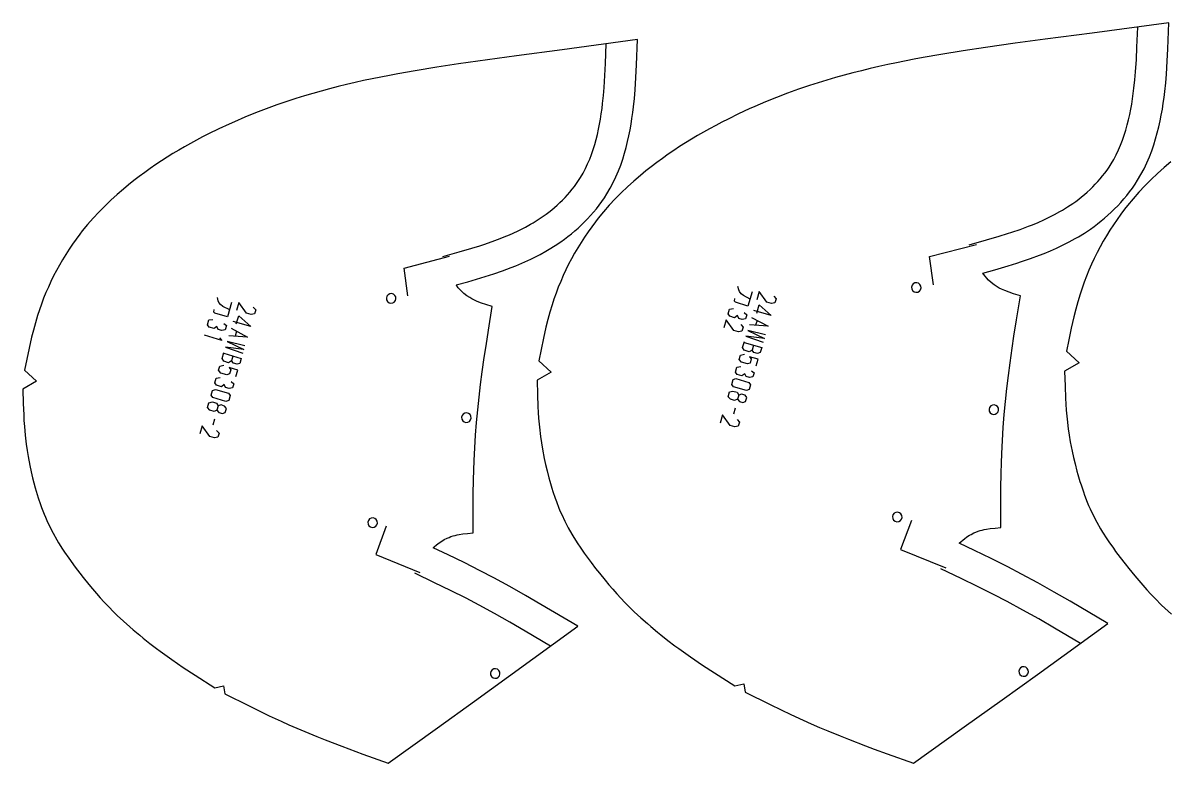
# Model space of a CAD drawing. Extents: x 870 to 2252, y -335 to 1751.
# Drawn here: x 923 to 1222.5, y 1058.3 to 1251.6 of the extents above; entities that cross this region are included whole.
import ezdxf

# ---------------------------------------------------------------- set-up
doc = ezdxf.new("R2010")
doc.units = 0

msp = doc.modelspace()

# ---------------------------------------------------------------- linework, layer by layer
for points in [[(1222.160645, 1251.593628), (1202.159302, 1248.95752), (1189.84021, 1247.329712), (1182.053223, 1246.284424), (1174.272827, 1245.18689), (1168.444092, 1244.305786), (1162.622559, 1243.356201), (1157.991333, 1242.539551), (1155.679321, 1242.10791), (1151.065186, 1241.191895), (1148.764526, 1240.705078), (1146.46875, 1240.19751), (1144.178467, 1239.667725), (1141.894409, 1239.114624), (1139.616943, 1238.537109), (1137.346802, 1237.933838), (1135.084595, 1237.303589), (1132.830811, 1236.64502), (1130.586426, 1235.957397), (1128.351318, 1235.23877), (1125.447144, 1234.252319), (1122.561646, 1233.211182), (1119.696045, 1232.114868), (1116.851196, 1230.963135), (1114.02832, 1229.755615), (1112.625488, 1229.130859), (1109.837891, 1227.839233), (1107.075195, 1226.490967), (1105.454224, 1225.667114), (1103.843262, 1224.822876), (1102.243042, 1223.957764), (1100.654541, 1223.071045), (1099.078735, 1222.162598), (1097.516357, 1221.231812), (1095.968384, 1220.278198), (1094.435547, 1219.30127), (1092.918823, 1218.300293), (1091.419067, 1217.275146), (1089.937378, 1216.22522), (1088.474365, 1215.150024), (1087.030884, 1214.048828), (1085.608154, 1212.921631), (1084.206543, 1211.767212), (1082.499634, 1210.297852), (1080.830078, 1208.785645), (1079.201172, 1207.229858), (1077.615845, 1205.629639), (1076.077271, 1203.984131), (1074.588745, 1202.292725), (1073.153442, 1200.554565), (1072.456421, 1199.667358), (1071.469238, 1198.356567), (1070.512817, 1197.021484), (1069.588013, 1195.663208), (1068.69519, 1194.282471), (1067.834717, 1192.880493), (1067.00708, 1191.458496), (1066.212891, 1190.017456), (1065.452515, 1188.558228), (1064.72644, 1187.082031), (1064.035034, 1185.589844), (1063.379028, 1184.082764), (1062.758789, 1182.562012), (1062.174561, 1181.028198), (1061.627075, 1179.48291), (1061.116577, 1177.926636), (1060.543335, 1176.014648), (1060.018677, 1174.09021), (1059.534912, 1172.155151), (1058.869995, 1169.237183), (1058.255493, 1166.306274), (1057.666138, 1163.368652), (1060.879883, 1160.392578), (1057.2146, 1158.249146), (1057.304321, 1154.433472), (1057.417847, 1151.384521), (1057.499634, 1149.862183), (1057.603149, 1148.341919), (1057.814941, 1146.001953), (1058.113525, 1143.540894), (1058.354614, 1141.904785), (1058.628296, 1140.272827), (1059.098511, 1137.833618), (1059.450439, 1136.213623), (1059.832275, 1134.598877), (1060.294922, 1132.797729), (1060.541138, 1131.901001), (1061.065308, 1130.116821), (1061.344238, 1129.230347), (1061.937988, 1127.470581), (1062.253662, 1126.598145), (1062.925171, 1124.870239), (1063.28186, 1124.015625), (1063.653076, 1123.167603), (1064.440918, 1121.493774), (1065.346802, 1119.747681), (1066.317749, 1118.0354), (1066.825317, 1117.19104), (1067.880615, 1115.525024), (1068.426514, 1114.702515), (1069.550171, 1113.077148), (1071.302856, 1110.68396), (1072.505859, 1109.114868), (1073.476563, 1107.881592), (1074.957886, 1106.055664), (1075.964111, 1104.855835), (1076.986328, 1103.671021), (1078.025879, 1102.502197), (1079.083862, 1101.350586), (1080.161255, 1100.217285), (1081.780029, 1098.587158), (1082.605103, 1097.787109), (1084.28479, 1096.216797), (1086.001465, 1094.685059), (1086.872681, 1093.933228), (1088.63916, 1092.456909), (1089.533691, 1091.7323), (1091.343506, 1090.309082), (1093.178223, 1088.9198), (1094.190552, 1088.174316), (1097.262451, 1085.990479), (1100.378052, 1083.871216), (1103.525024, 1081.798828), (1108.80835, 1078.401855), (1111.154297, 1078.928955), (1111.567139, 1076.800415), (1118.054321, 1073.562012), (1120.951172, 1072.150635), (1123.462402, 1070.957275), (1126.648071, 1069.489014), (1128.782715, 1068.533936), (1130.926025, 1067.598145), (1133.077515, 1066.681763), (1136.32019, 1065.344482), (1138.491943, 1064.477905), (1142.987793, 1062.75354), (1145.245239, 1061.916504), (1148.640381, 1060.684326), (1155.449097, 1058.268555), (1168.713867, 1067.705933), (1178.648193, 1074.804321), (1187.811035, 1081.391846), (1206.226929, 1094.689453), (1196.355103, 1100.518921), (1192.190674, 1102.932007), (1187.974243, 1105.311035), (1183.698975, 1107.63562), (1180.080933, 1109.519287), (1175.746948, 1111.684448), (1171.417358, 1113.778564), (1167.4104, 1115.679565), (1167.519287, 1115.788696), (1167.82312, 1116.071411), (1168.451294, 1116.611938), (1168.775635, 1116.868774), (1169.445313, 1117.352661), (1170.1427, 1117.793457), (1170.501587, 1117.996094), (1171.265503, 1118.376709), (1171.788818, 1118.601318), (1172.321899, 1118.803223), (1172.863037, 1118.982666), (1173.411011, 1119.140015), (1173.964478, 1119.275513), (1174.521851, 1119.389526), (1175.519287, 1119.542847), (1176.77417, 1119.66748), (1178.286255, 1119.764893), (1178.275024, 1126.235107), (1178.295776, 1130.116211), (1178.354858, 1133.995972), (1178.422607, 1136.581665), (1178.518066, 1139.166504), (1178.690186, 1142.557739), (1178.914063, 1145.946777), (1179.18689, 1149.332886), (1179.505737, 1152.715698), (1179.867188, 1156.094604), (1180.268677, 1159.469238), (1180.707031, 1162.838989), (1181.241821, 1166.634399), (1181.716187, 1169.799683), (1182.377441, 1174.015015), (1183.403442, 1180.332275), (1181.621216, 1180.843506), (1180.446899, 1181.225342), (1179.293457, 1181.668945), (1178.434448, 1182.062256), (1177.870239, 1182.356689), (1177.319214, 1182.675659), (1176.522705, 1183.200073), (1175.769897, 1183.78064), (1175.06897, 1184.417725), (1174.505737, 1185.018311), (1174.240234, 1185.33313), (1173.73877, 1185.988892), (1173.567505, 1186.241943), (1176.731934, 1187.119141), (1180.177612, 1188.123535), (1182.500732, 1188.843994), (1183.711426, 1189.237305), (1186.049683, 1190.038696), (1188.38623, 1190.904541), (1189.608276, 1191.386841), (1191.223755, 1192.059326), (1192.825317, 1192.770752), (1193.686646, 1193.172974), (1195.258301, 1193.947021), (1196.121338, 1194.395386), (1197.676758, 1195.250244), (1198.537109, 1195.750732), (1200.100586, 1196.715332), (1201.647217, 1197.749146), (1202.615967, 1198.440674), (1203.547241, 1199.139648), (1204.4646, 1199.863403), (1205.366821, 1200.612061), (1206.252808, 1201.385376), (1207.121826, 1202.183594), (1207.97229, 1203.006714), (1208.803345, 1203.854858), (1209.613647, 1204.728271), (1210.401978, 1205.626709), (1211.167114, 1206.550415), (1211.907837, 1207.499756), (1212.622437, 1208.474243), (1213.309937, 1209.474854), (1213.982178, 1210.523071), (1214.849609, 1211.998535), (1215.656494, 1213.521118), (1216.391113, 1215.060181), (1217.057739, 1216.611084), (1217.660522, 1218.170166), (1218.203857, 1219.734619), (1218.692017, 1221.301514), (1219.12915, 1222.868408), (1219.518921, 1224.432251), (1219.865845, 1225.991333), (1220.17334, 1227.543457), (1220.445068, 1229.087036), (1220.684326, 1230.619263), (1220.894897, 1232.139038), (1221.081177, 1233.658203), (1221.321289, 1235.940186), (1221.519043, 1238.224854), (1221.743896, 1241.563599), (1221.909058, 1244.868408), (1222.160645, 1251.593628)], [(1170.058838, 1193.674683), (1174.516602, 1194.910645), (1177.844482, 1195.880493), (1180.049438, 1196.564331), (1181.146729, 1196.920898), (1183.328979, 1197.668701), (1185.491821, 1198.470337), (1186.564697, 1198.893677), (1188.022827, 1199.500732), (1189.466919, 1200.14209), (1190.182983, 1200.476563), (1191.601196, 1201.174927), (1192.302734, 1201.539551), (1193.689087, 1202.301392), (1194.373291, 1202.699463), (1195.722046, 1203.531494), (1197.042358, 1204.41394), (1197.830811, 1204.976929), (1198.606812, 1205.559326), (1199.369141, 1206.160767), (1200.116821, 1206.781128), (1200.848755, 1207.420044), (1201.564209, 1208.077271), (1202.261841, 1208.752441), (1202.940552, 1209.44519), (1203.599609, 1210.155396), (1204.237671, 1210.882568), (1204.853882, 1211.626465), (1205.447266, 1212.386963), (1206.016479, 1213.16333), (1206.561035, 1213.955933), (1207.079224, 1214.763672), (1207.776123, 1215.949219), (1208.4198, 1217.16394), (1209.012573, 1218.405518), (1209.556763, 1219.671631), (1210.05481, 1220.960083), (1210.509277, 1222.268677), (1210.922607, 1223.594971), (1211.296753, 1224.936768), (1211.634766, 1226.29187), (1211.938599, 1227.657959), (1212.210938, 1229.032837), (1212.454224, 1230.414429), (1212.670532, 1231.799927), (1212.862915, 1233.187744), (1213.032959, 1234.574951), (1213.257813, 1236.713257), (1213.442505, 1238.846436), (1213.657593, 1242.037842), (1213.81665, 1245.221924), (1214.014771, 1250.52002)], [(1083.441895, 1247.224243), (1063.783081, 1244.606567), (1051.820801, 1243.009766), (1044.259155, 1241.984253), (1036.703979, 1240.907837), (1031.044189, 1240.043823), (1025.391479, 1239.113037), (1020.893433, 1238.3125), (1018.647888, 1237.889404), (1014.166687, 1236.991821), (1011.932312, 1236.514771), (1009.702881, 1236.017578), (1007.478699, 1235.498779), (1005.26062, 1234.957153), (1003.049194, 1234.391724), (1000.844849, 1233.801147), (998.648438, 1233.184448), (996.460205, 1232.539917), (994.281067, 1231.867065), (992.111206, 1231.163818), (989.290039, 1230.198364), (986.487183, 1229.179321), (983.703735, 1228.106567), (980.940918, 1226.979614), (978.199646, 1225.798462), (976.837463, 1225.187378), (974.130737, 1223.924072), (971.448425, 1222.605713), (969.873169, 1221.799438), (968.307617, 1220.973145), (966.752808, 1220.126587), (965.209412, 1219.259033), (963.678406, 1218.370361), (962.160583, 1217.459839), (960.656982, 1216.5271), (959.168091, 1215.571655), (957.695068, 1214.592896), (956.238647, 1213.590576), (954.799683, 1212.564209), (953.379211, 1211.513306), (951.977783, 1210.437134), (950.596619, 1209.335693), (949.236084, 1208.207886), (947.577087, 1206.770386), (945.954651, 1205.29126), (944.371826, 1203.77002), (942.831726, 1202.205444), (941.337341, 1200.597046), (939.891541, 1198.944092), (938.49762, 1197.245972), (937.820923, 1196.379395), (936.860779, 1195.097168), (935.930908, 1193.79126), (935.03186, 1192.462891), (934.163879, 1191.112915), (933.327454, 1189.74231), (932.523193, 1188.352295), (931.751404, 1186.943726), (931.012329, 1185.5177), (930.306824, 1184.075073), (929.635132, 1182.617065), (928.99762, 1181.144653), (928.394836, 1179.659058), (927.827148, 1178.160889), (927.295166, 1176.651489), (926.799072, 1175.13147), (926.241333, 1173.262817), (925.730774, 1171.38208), (925.26001, 1169.491211), (924.612854, 1166.639771), (924.014771, 1163.776001), (923.440979, 1160.905884), (926.559998, 1157.999878), (923, 1155.903564), (923.085083, 1152.175537), (923.193726, 1149.196655), (923.272156, 1147.709473), (923.372009, 1146.223999), (923.576477, 1143.937866), (923.865112, 1141.533691), (924.098267, 1139.935425), (924.363281, 1138.341187), (924.81842, 1135.957886), (925.159302, 1134.375), (925.529175, 1132.797363), (926.215698, 1130.162598), (926.723389, 1128.420166), (926.993713, 1127.554321), (927.569092, 1125.835327), (927.875122, 1124.98291), (928.526367, 1123.2948), (928.872314, 1122.459717), (929.232483, 1121.631104), (929.99707, 1119.995239), (930.875427, 1118.290771), (931.816833, 1116.618774), (932.309204, 1115.794434), (933.332947, 1114.167114), (933.862427, 1113.36377), (934.95282, 1111.776001), (936.653748, 1109.437866), (937.821411, 1107.904541), (938.762939, 1106.700562), (940.199951, 1104.917603), (941.176208, 1103.745972), (942.168091, 1102.588745), (943.177002, 1101.447266), (944.203857, 1100.32251), (945.249817, 1099.215332), (946.820007, 1097.624146), (947.620422, 1096.843384), (949.250122, 1095.310181), (950.916016, 1093.814575), (951.761536, 1093.080322), (953.476135, 1091.63855), (954.344482, 1090.930786), (956.101379, 1089.540771), (957.882813, 1088.183838), (958.865112, 1087.456177), (961.846252, 1085.324341), (964.870056, 1083.255493), (967.924805, 1081.232178), (973.053467, 1077.915527), (975.331543, 1078.431641), (975.731323, 1076.352173), (982.028259, 1073.191528), (984.840393, 1071.814209), (987.277954, 1070.649414), (990.370117, 1069.216675), (992.442139, 1068.284668), (994.522644, 1067.37146), (996.611389, 1066.477295), (999.759338, 1065.172119), (1001.867798, 1064.32666), (1006.231995, 1062.644165), (1011.71936, 1060.625488), (1018.329224, 1058.268555), (1031.213867, 1067.496582), (1040.863403, 1074.437256), (1049.76355, 1080.878296), (1067.823364, 1094.005249), (1058.202515, 1099.718872), (1054.158081, 1102.075684), (1050.062134, 1104.39978), (1045.908081, 1106.670898), (1042.391968, 1108.511597), (1038.181641, 1110.626587), (1033.97644, 1112.671509), (1030.126343, 1114.508057), (1030.372925, 1114.750488), (1030.983032, 1115.279175), (1031.298218, 1115.530151), (1031.949097, 1116.003784), (1032.626953, 1116.435181), (1032.976074, 1116.633545), (1033.717529, 1117.005371), (1034.225464, 1117.22522), (1034.743042, 1117.422729), (1035.268677, 1117.598389), (1035.801025, 1117.752441), (1036.338745, 1117.885254), (1036.880249, 1117.997192), (1037.848755, 1118.147339), (1039.067139, 1118.269775), (1040.5354, 1118.365845), (1040.527954, 1124.687622), (1040.550293, 1128.479736), (1040.609619, 1132.270508), (1040.67688, 1134.796875), (1040.770752, 1137.322388), (1040.939697, 1140.635986), (1041.158936, 1143.947388), (1041.425659, 1147.255859), (1041.736816, 1150.561279), (1042.089722, 1153.862671), (1042.481201, 1157.160156), (1042.908691, 1160.453003), (1043.42981, 1164.161377), (1043.89209, 1167.254395), (1044.536377, 1171.373291), (1045.535889, 1177.546265), (1043.80542, 1178.0448), (1042.665283, 1178.417114), (1041.545898, 1178.849976), (1040.71167, 1179.234009), (1040.163818, 1179.521729), (1039.628906, 1179.83313), (1038.855713, 1180.345337), (1038.125244, 1180.911987), (1037.445557, 1181.533447), (1036.898315, 1182.120483), (1036.640259, 1182.428223), (1036.153687, 1183.06897), (1036.100952, 1183.147339), (1039.147339, 1183.998901), (1042.497437, 1184.983276), (1044.757202, 1185.689453), (1045.936646, 1186.075684), (1048.212402, 1186.861572), (1050.486816, 1187.710693), (1051.678223, 1188.184448), (1053.276489, 1188.854858), (1055.608521, 1189.916016), (1057.186401, 1190.698608), (1058.029175, 1191.139771), (1059.544678, 1191.978394), (1060.385132, 1192.470581), (1061.909546, 1193.417603), (1063.417114, 1194.432129), (1064.363892, 1195.112427), (1065.273926, 1195.800171), (1066.1698, 1196.511963), (1067.050293, 1197.247437), (1067.915405, 1198.007446), (1068.763428, 1198.79187), (1069.59314, 1199.60022), (1070.403809, 1200.432983), (1071.194458, 1201.290527), (1071.963379, 1202.172363), (1072.709839, 1203.078979), (1073.432373, 1204.01062), (1074.128906, 1204.966309), (1074.799194, 1205.94751), (1075.454956, 1206.975342), (1076.302612, 1208.424561), (1077.090698, 1209.919678), (1077.808105, 1211.429932), (1078.458984, 1212.95166), (1079.047241, 1214.480957), (1079.577271, 1216.014771), (1080.053467, 1217.550537), (1080.479614, 1219.085571), (1080.859619, 1220.617432), (1081.197754, 1222.144165), (1081.497314, 1223.663452), (1081.762207, 1225.174194), (1081.995239, 1226.673096), (1082.200439, 1228.15979), (1082.381958, 1229.64563), (1082.616089, 1231.877197), (1082.809326, 1234.111572), (1083.029663, 1237.375732), (1083.191895, 1240.606567), (1083.441895, 1247.224243)], [(1032.585815, 1190.575317), (1036.915405, 1191.785522), (1040.147339, 1192.735107), (1042.28894, 1193.404419), (1043.35437, 1193.753296), (1045.473389, 1194.485107), (1047.573364, 1195.269165), (1048.615112, 1195.68335), (1050.031982, 1196.277588), (1052.130615, 1197.232544), (1053.508301, 1197.915894), (1054.189697, 1198.272583), (1055.536011, 1199.017578), (1056.200439, 1199.406738), (1057.509766, 1200.220093), (1058.791382, 1201.08252), (1059.557983, 1201.633545), (1060.312378, 1202.203369), (1061.053345, 1202.792114), (1061.780029, 1203.39917), (1062.491211, 1204.02417), (1063.186279, 1204.66687), (1063.864014, 1205.327148), (1064.523315, 1206.004395), (1065.163208, 1206.698608), (1065.782959, 1207.409302), (1066.381348, 1208.136108), (1066.957642, 1208.87915), (1067.510376, 1209.637451), (1068.039063, 1210.411499), (1068.542114, 1211.199951), (1069.220459, 1212.359619), (1069.84668, 1213.547729), (1070.423462, 1214.761719), (1070.952759, 1215.99939), (1071.437134, 1217.258789), (1071.87915, 1218.537598), (1072.280884, 1219.83374), (1072.64502, 1221.144775), (1072.973389, 1222.468628), (1073.268921, 1223.803223), (1073.533691, 1225.14624), (1073.770264, 1226.49585), (1073.980713, 1227.849243), (1074.167847, 1229.204834), (1074.333374, 1230.559692), (1074.552612, 1232.648926), (1074.73291, 1234.733154), (1074.943237, 1237.851563), (1075.099487, 1240.962646), (1075.295166, 1246.139404)], [(1222.692505, 1215.326782), (1220.937744, 1213.825317), (1219.221069, 1212.280029), (1217.545898, 1210.689697), (1215.915405, 1209.053833), (1214.332886, 1207.371338), (1212.801514, 1205.641357), (1211.324707, 1203.863159), (1210.607666, 1202.955322), (1209.59314, 1201.616089), (1208.610229, 1200.251587), (1207.65979, 1198.863281), (1206.741943, 1197.451904), (1205.857422, 1196.018677), (1205.006714, 1194.564697), (1204.190186, 1193.091064), (1203.408203, 1191.598633), (1202.661743, 1190.088745), (1201.950806, 1188.5625), (1201.276123, 1187.020752), (1200.638306, 1185.464844), (1200.037476, 1183.895508), (1199.474609, 1182.314331), (1198.949829, 1180.72168), (1198.360962, 1178.766479), (1197.822021, 1176.798218), (1197.325317, 1174.819214), (1196.642578, 1171.834351), (1196.011719, 1168.836426), (1195.406738, 1165.831543), (1198.715454, 1162.785645), (1194.944824, 1160.594849), (1195.039185, 1156.691284), (1195.157593, 1153.572266), (1195.242432, 1152.015015), (1195.349976, 1150.459961), (1195.569092, 1148.06604), (1195.877686, 1145.547974), (1196.126587, 1143.874146), (1196.40918, 1142.204712), (1196.894165, 1139.709229), (1197.257202, 1138.052124), (1197.650879, 1136.400513), (1198.128296, 1134.557129), (1198.382202, 1133.639404), (1198.922729, 1131.813599), (1199.210327, 1130.906372), (1199.822266, 1129.105957), (1200.147583, 1128.213135), (1200.839355, 1126.445557), (1201.206909, 1125.571411), (1201.588989, 1124.703979), (1202.400269, 1122.992188), (1203.33374, 1121.204468), (1204.333984, 1119.451782), (1204.857056, 1118.587646), (1205.943848, 1116.88269), (1206.506104, 1116.041138), (1207.663086, 1114.378174), (1208.256348, 1113.556274), (1209.467651, 1111.929932), (1210.705933, 1110.324951), (1211.705811, 1109.062744), (1213.231323, 1107.193848), (1214.267456, 1105.96582), (1215.320068, 1104.753296), (1216.390259, 1103.557251), (1217.47937, 1102.378906), (1218.588257, 1101.219238), (1220.255615, 1099.550171), (1221.105225, 1098.731201), (1222.834839, 1097.123657)], [(1160.708496, 1183.15918), (1159.683228, 1190.612305), (1171.916626, 1193.733643)], [(1023.501526, 1180.296265), (1022.509888, 1187.577881), (1034.389648, 1190.633911)], [(1157.465088, 1182.377197), (1157.411011, 1182.861938), (1157.175659, 1183.289063), (1156.794678, 1183.593628), (1156.326172, 1183.729126), (1155.841431, 1183.675049), (1155.414307, 1183.439575), (1155.109741, 1183.058594), (1154.974243, 1182.590088), (1155.02832, 1182.105347), (1155.263794, 1181.678223), (1155.644775, 1181.373779), (1156.113159, 1181.238159), (1156.5979, 1181.292236), (1157.025024, 1181.52771), (1157.32959, 1181.908691), (1157.465088, 1182.377197)], [(1020.388123, 1179.527344), (1020.334045, 1180.012207), (1020.098572, 1180.439331), (1019.717651, 1180.743774), (1019.249146, 1180.879395), (1018.764343, 1180.825317), (1018.337341, 1180.589844), (1018.032776, 1180.208862), (1017.897156, 1179.740234), (1017.951294, 1179.255615), (1018.186707, 1178.828369), (1018.567688, 1178.523926), (1019.036255, 1178.388428), (1019.520935, 1178.442505), (1019.94812, 1178.677856), (1020.252625, 1179.058838), (1020.388123, 1179.527344)], [(1113.35498, 1181.381958), (1112.245239, 1177.64978), (1108.974243, 1178.622314), (1108.730713, 1178.877319), (1108.804321, 1179.585693)], [(1112.877808, 1179.469971), (1111.090454, 1180.366577), (1110.464844, 1180.87207), (1110.03186, 1181.411499), (1109.850464, 1181.876221), (1109.643188, 1182.713745)], [(1119.019287, 1180.199951), (1119.643188, 1179.535156), (1119.325195, 1178.465698), (1118.445679, 1178.270874), (1117.229614, 1178.632446), (1115.234253, 1181.439453), (1114.598389, 1179.300659)], [(977.471985, 1178.532104), (976.362305, 1174.799805), (973.09137, 1175.772339), (972.847656, 1176.027344), (972.921387, 1176.735718)], [(976.994812, 1176.619995), (975.207458, 1177.516602), (974.581848, 1178.022217), (974.148865, 1178.561646), (973.967651, 1179.026367), (973.760132, 1179.864014)], [(983.136414, 1177.349976), (983.760193, 1176.685181), (983.442261, 1175.615845), (982.562805, 1175.421021), (981.346619, 1175.782593), (979.351379, 1178.589478), (978.715454, 1176.450806)], [(1111.321777, 1175.925171), (1111.983032, 1175.38623), (1111.665039, 1174.316895), (1110.785522, 1174.121948), (1109.863037, 1174.39624), (1109.540527, 1175.153931), (1108.783447, 1174.603149), (1107.525391, 1174.977173), (1107.062988, 1175.571167), (1107.443237, 1176.85022), (1108.496826, 1177.016113)], [(1114.563354, 1175.805786), (1115.199219, 1177.944458), (1118.336426, 1175.140259), (1113.765503, 1176.49939)], [(975.438721, 1173.075317), (976.100159, 1172.536255), (975.782166, 1171.466919), (974.902649, 1171.272095), (973.97998, 1171.546265), (973.657654, 1172.304077), (972.900452, 1171.753296), (971.642395, 1172.127197), (971.179993, 1172.721191), (971.560303, 1174.000244), (972.613831, 1174.16626)], [(978.68042, 1172.955811), (979.316284, 1175.094482), (982.453552, 1172.290405), (977.882568, 1173.649536)], [(1110.401489, 1172.830322), (1111.025391, 1172.165527), (1110.70752, 1171.096191), (1109.828003, 1170.901245), (1108.611816, 1171.262817), (1106.616577, 1174.069946), (1105.980713, 1171.93103)], [(1113.225464, 1174.683594), (1117.509766, 1172.359985)], [(1114.635498, 1173.899292), (1114.255249, 1172.620239)], [(977.342651, 1171.833618), (981.626831, 1169.51001)], [(978.752563, 1171.049316), (978.372253, 1169.770264)], [(1116.838989, 1170.10376), (1112.199463, 1171.2323), (1116.552124, 1169.139282), (1111.756714, 1169.74353), (1116.265381, 1168.174805)], [(1117.509766, 1172.359985), (1112.651978, 1172.754639)], [(974.325317, 1169.330444), (974.955444, 1168.686646), (970.384521, 1170.045776)], [(980.955994, 1167.253906), (976.316406, 1168.382324), (980.669189, 1166.289307), (975.873718, 1166.893677), (980.382507, 1165.324951)], [(981.626831, 1169.51001), (976.769043, 1169.904663)], [(1111.2854, 1168.158447), (1115.856323, 1166.799316), (1115.476196, 1165.520264), (1114.764282, 1165.275391), (1113.841797, 1165.549805), (1113.337402, 1166.15625), (1112.563232, 1165.70166), (1111.305176, 1166.075806), (1110.873901, 1166.774536), (1111.354004, 1168.389038)], [(975.402466, 1165.308594), (979.973389, 1163.949463), (979.593079, 1162.67041), (978.881409, 1162.425537), (977.95874, 1162.699951), (977.454529, 1163.306274), (976.680298, 1162.851807), (975.422241, 1163.22583), (974.991089, 1163.924683), (975.471069, 1165.539185)], [(1114.443604, 1162.047974), (1114.948608, 1163.746338), (1112.684082, 1164.4198), (1113.146606, 1163.825806), (1112.828613, 1162.75647), (1112.116821, 1162.511719), (1110.565186, 1162.9729), (1109.966187, 1163.721558), (1110.28418, 1164.791016), (1111.368774, 1165.06189)], [(1113.717651, 1167.435303), (1113.337402, 1166.15625)], [(978.56073, 1159.19812), (979.065735, 1160.896484), (976.801208, 1161.569824), (977.26355, 1160.97583), (976.945618, 1159.906494), (976.233887, 1159.661743), (974.682251, 1160.123047), (974.083252, 1160.871704), (974.401245, 1161.94104), (975.485901, 1162.211914)], [(977.834717, 1164.585327), (977.454529, 1163.306274)], [(977.353271, 1157.900269), (978.014587, 1157.361328), (977.696716, 1156.291992), (976.817078, 1156.097046), (975.894531, 1156.371338), (975.572144, 1157.129028), (974.815002, 1156.578247), (973.556946, 1156.952271), (973.094482, 1157.546265), (973.474792, 1158.825195), (974.528259, 1158.991333)], [(1113.236206, 1160.750244), (1113.897583, 1160.211304), (1113.57959, 1159.141846), (1112.700073, 1158.946899), (1111.777466, 1159.221313), (1111.455078, 1159.979004), (1110.697998, 1159.428223), (1109.439941, 1159.802246), (1108.977417, 1160.396118), (1109.357666, 1161.675171), (1110.411255, 1161.841187)], [(1108.019897, 1157.175415), (1108.400269, 1158.454468), (1109.118164, 1158.720337), (1112.514893, 1157.710327), (1112.971191, 1157.095459), (1112.59082, 1155.816406), (1111.879028, 1155.571655), (1108.4823, 1156.581665), (1108.019897, 1157.175415)], [(972.136841, 1154.325562), (972.517151, 1155.604614), (973.235229, 1155.870361), (976.632019, 1154.860474), (977.088196, 1154.245483), (976.707886, 1152.966431), (975.996094, 1152.72168), (972.599365, 1153.731689), (972.136841, 1154.325562)], [(1109.525635, 1153.336426), (1110.030029, 1152.730103), (1110.952515, 1152.455811), (1111.664429, 1152.700562), (1111.982422, 1153.77002), (1111.526123, 1154.384766), (1110.603516, 1154.659058), (1109.843628, 1154.405884), (1109.525635, 1153.336426), (1108.782715, 1152.986816), (1107.692383, 1153.311035), (1107.062256, 1153.954834), (1107.442505, 1155.233765), (1108.328369, 1155.449707), (1109.418701, 1155.125488), (1109.843628, 1154.405884)], [(973.642761, 1150.486572), (974.147095, 1149.880249), (975.069641, 1149.605835), (975.781372, 1149.850708), (976.099365, 1150.920044), (975.64325, 1151.534912), (974.720581, 1151.809204), (973.960693, 1151.555908), (973.642761, 1150.486572), (972.899841, 1150.136963), (971.809448, 1150.461182), (971.179382, 1151.10498), (971.55957, 1152.383911), (972.445374, 1152.599854), (973.535706, 1152.275635), (973.960693, 1151.555908)], [(1108.901245, 1150.929565), (1108.452393, 1149.419922)], [(1177.690186, 1150.481079), (1177.636108, 1150.96582), (1177.400635, 1151.392944), (1177.019775, 1151.69751), (1176.55127, 1151.833008), (1176.066406, 1151.778931), (1175.639404, 1151.543457), (1175.334839, 1151.162476), (1175.199219, 1150.69397), (1175.253296, 1150.209229), (1175.48877, 1149.782104), (1175.869873, 1149.477661), (1176.338379, 1149.342041), (1176.822998, 1149.396118), (1177.250122, 1149.631592), (1177.554688, 1150.012573), (1177.690186, 1150.481079)], [(973.018433, 1148.079712), (972.569519, 1146.569946)], [(1040.009155, 1148.373901), (1039.955078, 1148.858521), (1039.719604, 1149.285767), (1039.338623, 1149.59021), (1038.870117, 1149.725708), (1038.385376, 1149.671753), (1037.958252, 1149.436279), (1037.653687, 1149.055298), (1037.518188, 1148.586792), (1037.572266, 1148.102051), (1037.807739, 1147.674927), (1038.188721, 1147.370483), (1038.657104, 1147.234863), (1039.141968, 1147.28894), (1039.569092, 1147.524292), (1039.873535, 1147.905396), (1040.009155, 1148.373901)], [(1109.443237, 1147.993408), (1110.067139, 1147.328613), (1109.749146, 1146.259277), (1108.869629, 1146.064331), (1107.653442, 1146.426025), (1105.658203, 1149.23291), (1105.022339, 1147.094238)], [(973.560303, 1145.143433), (974.184204, 1144.47876), (973.866211, 1143.409302), (972.986694, 1143.214478), (971.77063, 1143.57605), (969.775269, 1146.382935), (969.139343, 1144.244263)], [(1152.487061, 1122.450317), (1152.432983, 1122.935059), (1152.19751, 1123.362183), (1151.816406, 1123.666748), (1151.348022, 1123.802246), (1150.863281, 1123.748169), (1150.436157, 1123.512695), (1150.131592, 1123.131714), (1149.996094, 1122.663208), (1150.050171, 1122.178467), (1150.285645, 1121.751343), (1150.666626, 1121.446899), (1151.13501, 1121.311279), (1151.619873, 1121.365356), (1152.046875, 1121.60083), (1152.35144, 1121.981812), (1152.487061, 1122.450317)], [(1015.523132, 1120.973145), (1015.469055, 1121.457764), (1015.233582, 1121.88501), (1014.852661, 1122.189453), (1014.384033, 1122.324951), (1013.899353, 1122.270874), (1013.472229, 1122.035522), (1013.167725, 1121.654541), (1013.032166, 1121.186035), (1013.086243, 1120.701172), (1013.321716, 1120.27417), (1013.702637, 1119.969604), (1014.171204, 1119.833984), (1014.655945, 1119.888184), (1015.083008, 1120.123535), (1015.387451, 1120.504639), (1015.523132, 1120.973145)], [(1017.852661, 1120.161499), (1015.133728, 1112.78186), (1026.621094, 1108.057495)], [(1154.92395, 1121.615234), (1152.127808, 1114.063843), (1163.961426, 1109.222046)], [(1199.060425, 1089.514648), (1192.265259, 1093.527222), (1188.169922, 1095.900269), (1184.049072, 1098.225342), (1179.893921, 1100.484619), (1176.400391, 1102.303467), (1172.17334, 1104.415405), (1167.917847, 1106.473511), (1162.578003, 1109.006958)], [(1060.69043, 1088.820557), (1054.095337, 1092.737305), (1050.120239, 1095.053711), (1046.120361, 1097.323242), (1042.086548, 1099.528687), (1038.695435, 1101.303833), (1034.592529, 1103.365112), (1030.461548, 1105.373779), (1025.277832, 1107.846558)], [(1047.537598, 1081.544922), (1047.483398, 1082.029663), (1047.248047, 1082.456909), (1046.867065, 1082.761353), (1046.39856, 1082.896851), (1045.913818, 1082.842773), (1045.486694, 1082.6073), (1045.182129, 1082.22644), (1045.046631, 1081.757813), (1045.100708, 1081.273193), (1045.336182, 1080.846069), (1045.717163, 1080.541504), (1046.185547, 1080.406006), (1046.67041, 1080.460083), (1047.097534, 1080.695557), (1047.401978, 1081.076416), (1047.537598, 1081.544922)], [(1185.480713, 1082.078613), (1185.426636, 1082.563354), (1185.191284, 1082.990479), (1184.810303, 1083.294922), (1184.341797, 1083.430542), (1183.857056, 1083.376587), (1183.429932, 1083.141113), (1183.125366, 1082.76001), (1182.989868, 1082.291504), (1183.043945, 1081.806885), (1183.279419, 1081.379639), (1183.6604, 1081.075195), (1184.128784, 1080.939697), (1184.613525, 1080.993774), (1185.040649, 1081.229248), (1185.345215, 1081.610107), (1185.480713, 1082.078613)]]:
    msp.add_lwpolyline(points)

doc.saveas('drawing.dxf')
